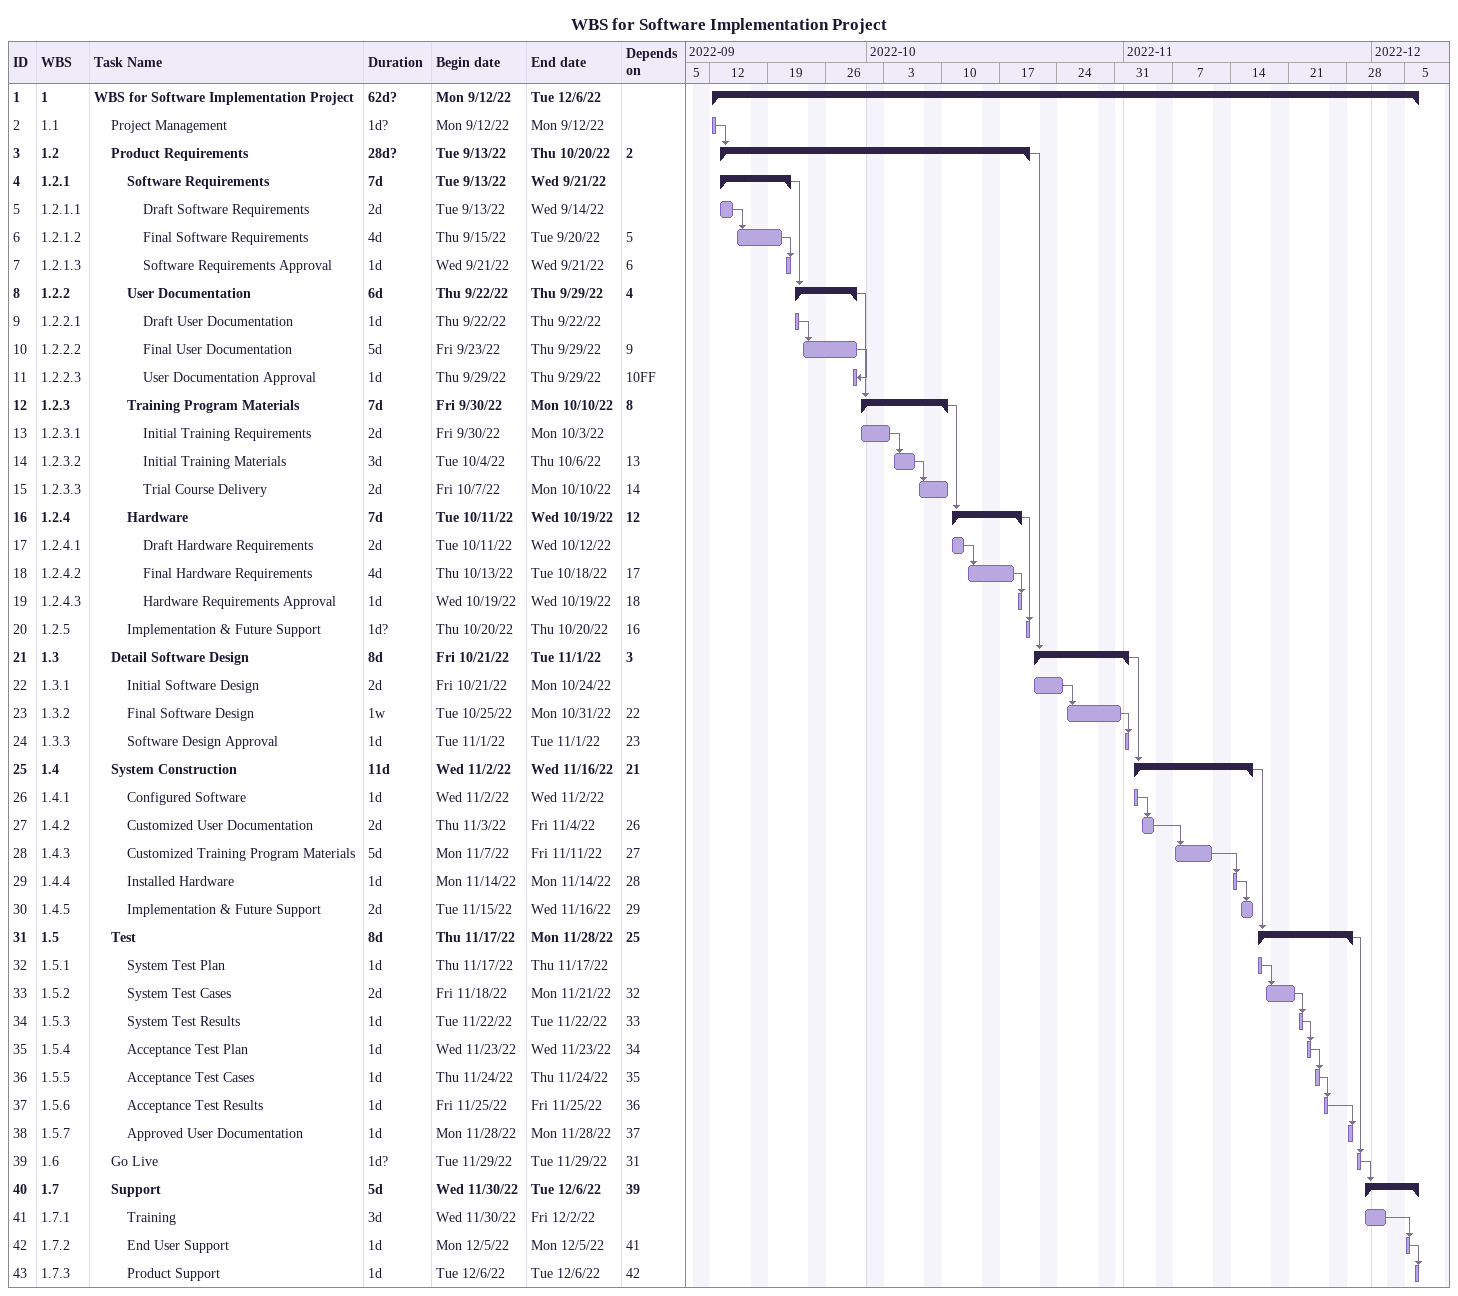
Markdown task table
WBS for Software Implementation Project

| ID | WBS | Task | Duration | Start | Finish | Predecessors |
|---|---|---|---|---|---|---|
| 1 | 1 | **WBS for Software Implementation Project** | 62d? | 2022-09-12 | 2022-12-06 |  |
| 2 | 1.1 | Project Management | 1d? | 2022-09-12 | 2022-09-12 |  |
| 3 | 1.2 | **Product Requirements** | 28d? | 2022-09-13 | 2022-10-20 | 2 |
| 4 | 1.2.1 | **Software Requirements** | 7d | 2022-09-13 | 2022-09-21 |  |
| 5 | 1.2.1.1 | Draft Software Requirements | 2d | 2022-09-13 | 2022-09-14 |  |
| 6 | 1.2.1.2 | Final Software Requirements | 4d | 2022-09-15 | 2022-09-20 | 5 |
| 7 | 1.2.1.3 | Software Requirements Approval | 1d | 2022-09-21 | 2022-09-21 | 6 |
| 8 | 1.2.2 | **User Documentation** | 6d | 2022-09-22 | 2022-09-29 | 4 |
| 9 | 1.2.2.1 | Draft User Documentation | 1d | 2022-09-22 | 2022-09-22 |  |
| 10 | 1.2.2.2 | Final User Documentation | 5d | 2022-09-23 | 2022-09-29 | 9 |
| 11 | 1.2.2.3 | User Documentation Approval | 1d | 2022-09-29 | 2022-09-29 | 10FF |
| 12 | 1.2.3 | **Training Program Materials** | 7d | 2022-09-30 | 2022-10-10 | 8 |
| 13 | 1.2.3.1 | Initial Training Requirements | 2d | 2022-09-30 | 2022-10-03 |  |
| 14 | 1.2.3.2 | Initial Training Materials | 3d | 2022-10-04 | 2022-10-06 | 13 |
| 15 | 1.2.3.3 | Trial Course Delivery | 2d | 2022-10-07 | 2022-10-10 | 14 |
| 16 | 1.2.4 | **Hardware** | 7d | 2022-10-11 | 2022-10-19 | 12 |
| 17 | 1.2.4.1 | Draft Hardware Requirements | 2d | 2022-10-11 | 2022-10-12 |  |
| 18 | 1.2.4.2 | Final Hardware Requirements | 4d | 2022-10-13 | 2022-10-18 | 17 |
| 19 | 1.2.4.3 | Hardware Requirements Approval | 1d | 2022-10-19 | 2022-10-19 | 18 |
| 20 | 1.2.5 | Implementation & Future Support | 1d? | 2022-10-20 | 2022-10-20 | 16 |
| 21 | 1.3 | **Detail Software Design** | 8d | 2022-10-21 | 2022-11-01 | 3 |
| 22 | 1.3.1 | Initial Software Design | 2d | 2022-10-21 | 2022-10-24 |  |
| 23 | 1.3.2 | Final Software Design | 1w | 2022-10-25 | 2022-10-31 | 22 |
| 24 | 1.3.3 | Software Design Approval | 1d | 2022-11-01 | 2022-11-01 | 23 |
| 25 | 1.4 | **System Construction** | 11d | 2022-11-02 | 2022-11-16 | 21 |
| 26 | 1.4.1 | Configured Software | 1d | 2022-11-02 | 2022-11-02 |  |
| 27 | 1.4.2 | Customized User Documentation | 2d | 2022-11-03 | 2022-11-04 | 26 |
| 28 | 1.4.3 | Customized Training Program Materials | 5d | 2022-11-07 | 2022-11-11 | 27 |
| 29 | 1.4.4 | Installed Hardware | 1d | 2022-11-14 | 2022-11-14 | 28 |
| 30 | 1.4.5 | Implementation & Future Support | 2d | 2022-11-15 | 2022-11-16 | 29 |
| 31 | 1.5 | **Test** | 8d | 2022-11-17 | 2022-11-28 | 25 |
| 32 | 1.5.1 | System Test Plan | 1d | 2022-11-17 | 2022-11-17 |  |
| 33 | 1.5.2 | System Test Cases | 2d | 2022-11-18 | 2022-11-21 | 32 |
| 34 | 1.5.3 | System Test Results | 1d | 2022-11-22 | 2022-11-22 | 33 |
| 35 | 1.5.4 | Acceptance Test Plan | 1d | 2022-11-23 | 2022-11-23 | 34 |
| 36 | 1.5.5 | Acceptance Test Cases | 1d | 2022-11-24 | 2022-11-24 | 35 |
| 37 | 1.5.6 | Acceptance Test Results | 1d | 2022-11-25 | 2022-11-25 | 36 |
| 38 | 1.5.7 | Approved User Documentation | 1d | 2022-11-28 | 2022-11-28 | 37 |
| 39 | 1.6 | Go Live | 1d? | 2022-11-29 | 2022-11-29 | 31 |
| 40 | 1.7 | **Support** | 5d | 2022-11-30 | 2022-12-06 | 39 |
| 41 | 1.7.1 | Training | 3d | 2022-11-30 | 2022-12-02 |  |
| 42 | 1.7.2 | End User Support | 1d | 2022-12-05 | 2022-12-05 | 41 |
| 43 | 1.7.3 | Product Support | 1d | 2022-12-06 | 2022-12-06 | 42 |
